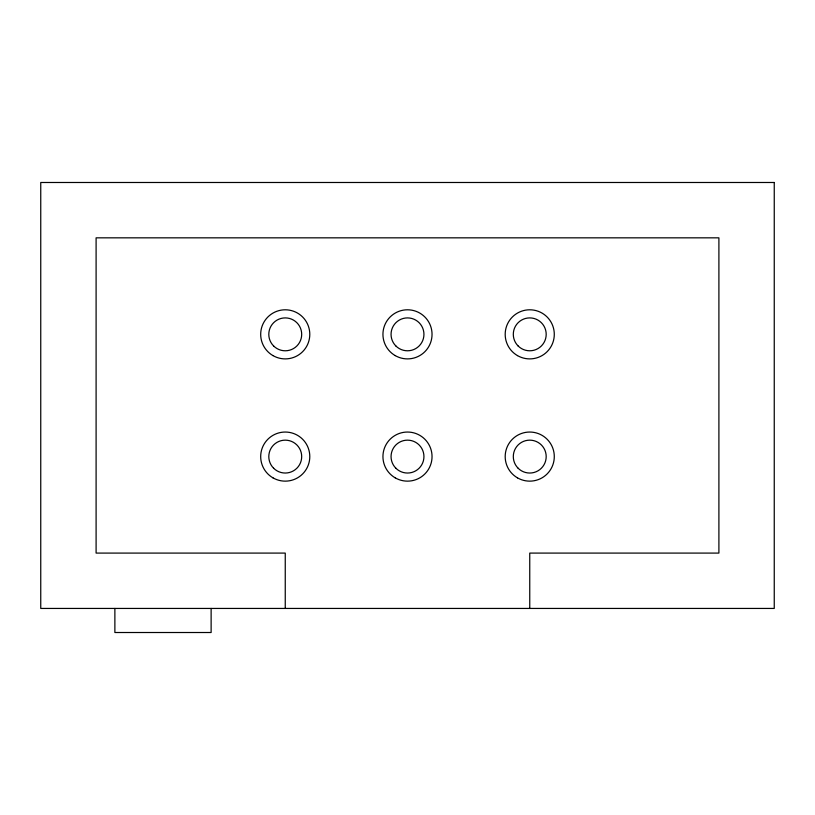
<?xml version="1.0" encoding="UTF-8"?>
<svg xmlns="http://www.w3.org/2000/svg" width="815" height="815" viewBox="0 0 815 815"><rect width="100%" height="100%" fill="white"/><g stroke="black" fill="none" stroke-linecap="round" stroke-linejoin="round"><path stroke-width="1.22" d="M529.75 608.438L529.75 553.09L718.901 553.09L718.901 237.837L96.099 237.837L96.099 553.09L285.25 553.09L285.25 608.438M211.126 608.438L211.126 632.511L114.874 632.511L114.874 608.438M774.25 182.489L40.75 182.489L40.75 608.438L774.25 608.438L774.25 182.489M517.474 355.605A24.542 24.542 0 0 0 554.292 334.344A24.542 24.542 0 0 0 517.474 313.082A24.542 24.542 0 0 0 517.474 355.605M517.474 477.855A24.542 24.542 0 0 0 554.292 456.594A24.542 24.542 0 0 0 517.474 435.332A24.542 24.542 0 0 0 517.474 477.855M518.116 468.218A16.443 16.443 0 0 0 545.632 460.852A16.443 16.443 0 0 0 525.492 440.711A16.443 16.443 0 0 0 518.116 468.218M518.116 345.968A16.443 16.443 0 0 0 545.632 338.602A16.443 16.443 0 0 0 525.492 318.461A16.443 16.443 0 0 0 518.116 345.968M272.974 355.605A24.542 24.542 0 0 0 309.792 334.344A24.542 24.542 0 0 0 272.974 313.082A24.542 24.542 0 0 0 272.974 355.605M272.974 477.855A24.542 24.542 0 0 0 309.792 456.594A24.542 24.542 0 0 0 272.974 435.332A24.542 24.542 0 0 0 272.974 477.855M273.616 468.218A16.443 16.443 0 0 0 301.132 460.852A16.443 16.443 0 0 0 280.992 440.711A16.443 16.443 0 0 0 273.616 468.218M273.616 345.968A16.443 16.443 0 0 0 301.132 338.602A16.443 16.443 0 0 0 280.992 318.461A16.443 16.443 0 0 0 273.616 345.968M395.224 355.605A24.542 24.542 0 0 0 432.042 334.344A24.542 24.542 0 0 0 395.224 313.082A24.542 24.542 0 0 0 395.224 355.605M395.224 477.855A24.542 24.542 0 0 0 432.042 456.594A24.542 24.542 0 0 0 395.224 435.332A24.542 24.542 0 0 0 395.224 477.855M395.866 468.218A16.443 16.443 0 0 0 423.382 460.852A16.443 16.443 0 0 0 403.242 440.711A16.443 16.443 0 0 0 395.866 468.218M395.866 345.968A16.443 16.443 0 0 0 423.382 338.602A16.443 16.443 0 0 0 403.242 318.461A16.443 16.443 0 0 0 395.866 345.968"/></g></svg>
